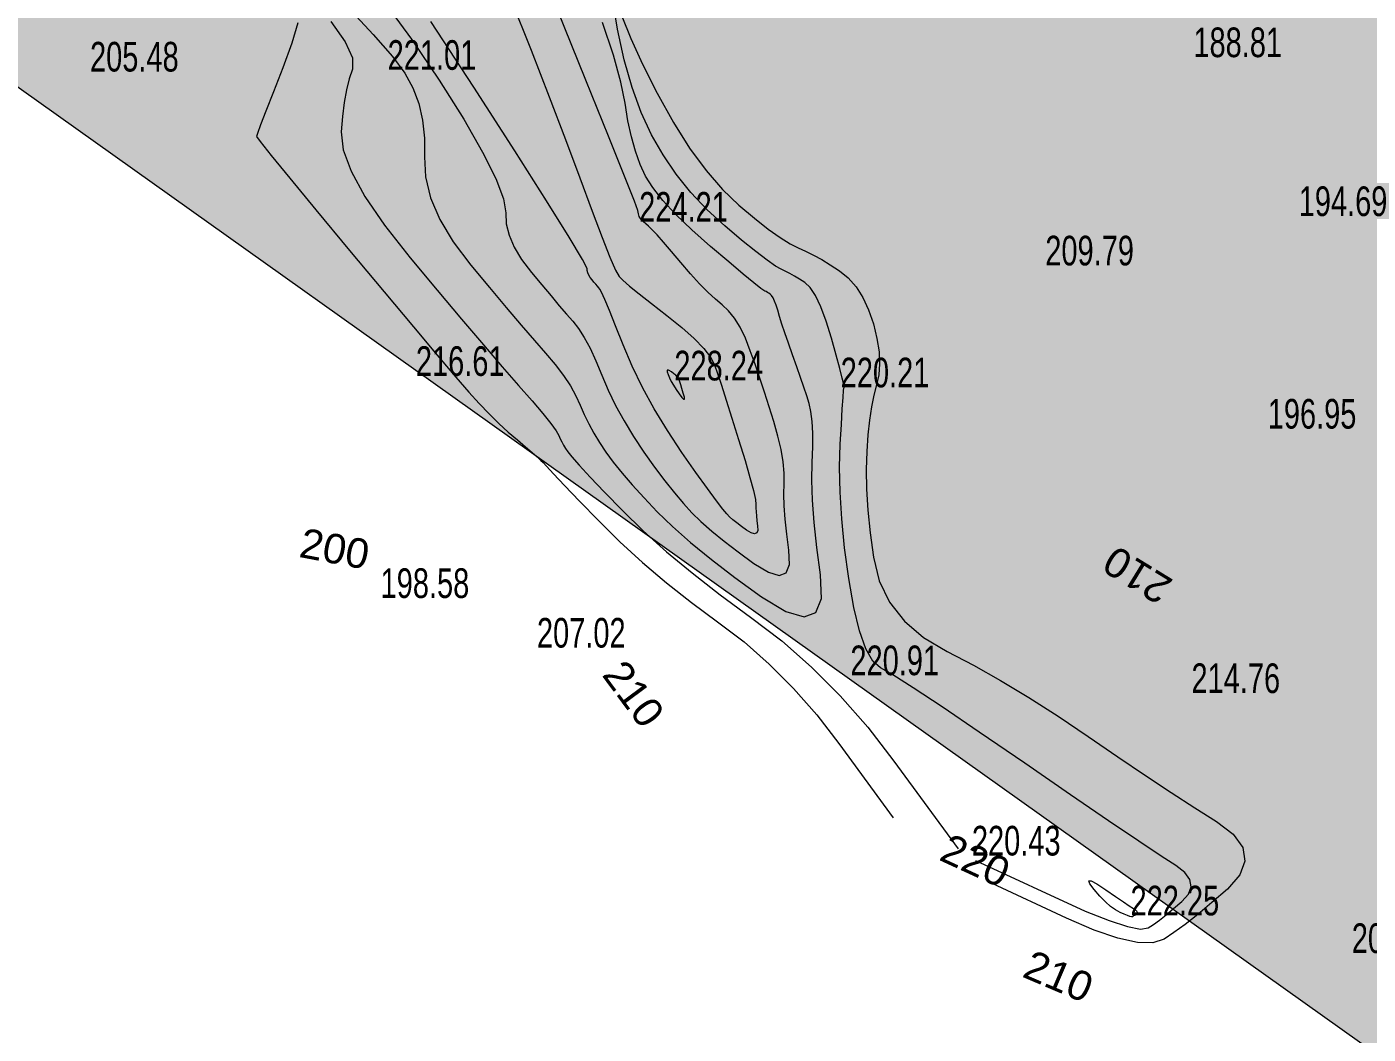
# Model space of a CAD drawing. Header units: metres. Extents: x 431006 to 434411, y 2469261 to 2473208.
# Drawn here: x 431824.7 to 432005.7, y 2470095.3 to 2470231.2 of the extents above; entities that cross this region are included whole.
import ezdxf
from ezdxf.enums import TextEntityAlignment as Align

# ---------------------------------------------------------------- set-up
doc = ezdxf.new("R2010")
doc.units = ezdxf.units.M
doc.header["$MEASUREMENT"] = 0
for name, color, linetype, lineweight in [('CAO DO', 8, 'Continuous', 18), ('MH_DongMuc', 8, 'Continuous', 18), ('MH_DongMuc_Con', 8, 'Continuous', 18), ('ranh gioi thuc vat-ks', 8, 'RAO_T_VAT', 18), ('thuc vat-ks', 8, 'Continuous', 18)]:
    doc.layers.add(name, color=color, linetype=linetype, lineweight=lineweight)
doc.styles.get("Standard").update_dxf_attribs({"font": 'arial.ttf'})
doc.linetypes.add('RAO_T_VAT', pattern='A,0,[133,ltypeshp.shx,S=0.34,R=0,X=-0.17,Y=0],-2,[133,ltypeshp.shx,S=0.08,R=0,X=0,Y=0],-1.5,[133,ltypeshp.shx,S=0.08,R=0,X=0,Y=0],-1.5,[133,ltypeshp.shx,S=0.08,R=0,X=0,Y=0],-2', length=7)

msp = doc.modelspace()

# ---------------------------------------------------------------- hatches: boundary and pattern name
at = {"layer": 'thuc vat-ks'}
h = msp.add_hatch(dxfattribs=at)
h.set_pattern_fill('217B', color=8, scale=20, style=0, pattern_type=2)
h.set_pattern_definition([(0, (14.8, 7.6), (0, 20), [0, -20]), (0, (14.76, 7.848), (0, 20), [0, -20]), (0, (14.648, 8.07), (0, 20), [0, -20]), (0, (14.47, 8.248), (0, 20), [0, -20]), (0, (14.248, 8.36), (0, 20), [0, -20]), (0, (14, 8.4), (0, 20), [0, -20]), (0, (13.752, 8.36), (0, 20), [0, -20]), (0, (13.53, 8.248), (0, 20), [0, -20]), (0, (13.352, 8.07), (0, 20), [0, -20]), (0, (13.24, 7.848), (0, 20), [0, -20]), (0, (13.2, 7.6), (0, 20), [0, -20]), (0, (13.24, 7.352), (0, 20), [0, -20]), (0, (13.352, 7.13), (0, 20), [0, -20]), (0, (13.53, 6.952), (0, 20), [0, -20]), (0, (13.752, 6.84), (0, 20), [0, -20]), (0, (14, 6.8), (0, 20), [0, -20]), (0, (14.248, 6.84), (0, 20), [0, -20]), (0, (14.47, 6.952), (0, 20), [0, -20]), (0, (14.648, 7.13), (0, 20), [0, -20]), (0, (14.76, 7.352), (0, 20), [0, -20]), (0, (6.76, 15.352), (0, 20), [0, -20]), (0, (6.648, 15.13), (0, 20), [0, -20]), (0, (6.47, 14.952), (0, 20), [0, -20]), (0, (6.248, 14.84), (0, 20), [0, -20]), (0, (6, 14.8), (0, 20), [0, -20]), (0, (5.752, 14.84), (0, 20), [0, -20]), (0, (5.53, 14.952), (0, 20), [0, -20]), (0, (5.352, 15.13), (0, 20), [0, -20]), (0, (5.24, 15.352), (0, 20), [0, -20]), (0, (5.2, 15.6), (0, 20), [0, -20]), (0, (5.24, 15.848), (0, 20), [0, -20]), (0, (5.352, 16.07), (0, 20), [0, -20]), (0, (5.53, 16.248), (0, 20), [0, -20]), (0, (5.752, 16.36), (0, 20), [0, -20]), (0, (6, 16.4), (0, 20), [0, -20]), (0, (6.248, 16.36), (0, 20), [0, -20]), (0, (6.47, 16.248), (0, 20), [0, -20]), (0, (6.648, 16.07), (0, 20), [0, -20]), (0, (6.76, 15.848), (0, 20), [0, -20]), (0, (6.8, 15.6), (0, 20), [0, -20]), (0, (14, 4), (0, 20), [1.086, -18.914]), (0, (6, 12), (0, 20), [1.086, -18.914]), (90, (14, 4), (-20, 1e-15), [2.8, -17.2]), (90, (6, 12), (-20, 1e-15), [2.8, -17.2])])
h.paths.add_polyline_path([(432180.37, 2469969.08), (432429.02, 2469783.26), (432507.91, 2469731.41), (432528.24, 2469733.83), (432561.32, 2469754.44), (432634.45, 2469865.28), (432626.68, 2469886.61), (432562.6, 2469916.67), (432524.68, 2469951), (432448.67, 2469998.66), (432422.73, 2470028.05), (432390.35, 2470047.11), (432340.88, 2470081.61), (432300.67, 2470135.95), (432281.32, 2470179.79), (432245.98, 2470231.97), (432226.01, 2470235.7), (432198.53, 2470248.97), (432169.01, 2470281.63), (432135.72, 2470306.95), (432118.88, 2470332.48), (432111.38, 2470356.64), (432122.51, 2470374.06), (432141.75, 2470385.47), (432184.43, 2470371.88), (432214.97, 2470334.67), (432223.22, 2470335.2), (432255.46, 2470343.98), (432289.82, 2470344.51), (432358.98, 2470361.66), (432400, 2470358.21), (432466.08, 2470360.85), (432480.43, 2470365.76), (432484.96, 2470377.07), (432474.39, 2470394.04), (432458.53, 2470408.75), (432465.15, 2470430.58), (432487.2, 2470448.37), (432513.5, 2470448.79), (432530.47, 2470450.49), (432549.56, 2470459.81), (432561.86, 2470474.21), (432559.74, 2470484.38), (432508.41, 2470502.6), (432469.79, 2470511.59), (432437.55, 2470512.86), (432411.67, 2470528.11), (432386.16, 2470541.75), (432337.39, 2470576.91), (432323.39, 2470575.22), (432311.09, 2470546.41), (432288.89, 2470537.59), (432213.66, 2470523.31), (432153.15, 2470530.87), (432102.61, 2470541.48), (432026.55, 2470585.55), (431977.33, 2470634.42), (431946.37, 2470644.7), (431929.46, 2470656.95), (431904.93, 2470681.45), (431839.26, 2470741.82), (431812.41, 2470756.38), (431793.18, 2470759.36), (431774.95, 2470753.07), (431760.09, 2470497.2), (431748.02, 2470295.86), (431757.52, 2470270.11)])

# ---------------------------------------------------------------- linework, layer by layer
at = {"layer": 'MH_DongMuc', "color": 8, "lineweight": 0, "elevation": 220}
for points in [[(431952.72, 2470118.71), (431967.52, 2470111.88), (431970.75, 2470110.59), (431973.24, 2470109.78), (431975, 2470109.45), (431976.03, 2470109.61), (431976.73, 2470110.07), (431977.54, 2470110.66), (431978.44, 2470111.37), (431979.45, 2470112.21), (431980.55, 2470113.17), (431981.44, 2470114.18), (431981.81, 2470115.17), (431981.65, 2470116.14), (431980.97, 2470117.09), (431979.76, 2470118.01), (431977.78, 2470119.29), (431974.74, 2470121.32), (431970.66, 2470124.08), (431965.53, 2470127.58), (431959.36, 2470131.83), (431953.23, 2470136.03), (431948.21, 2470139.42), (431944.32, 2470142), (431941.56, 2470143.76), (431939.91, 2470144.7), (431938.87, 2470145.62), (431937.92, 2470147.28), (431937.07, 2470149.69), (431936.3, 2470152.85), (431935.62, 2470156.76), (431935.07, 2470160.91), (431934.68, 2470164.79), (431934.45, 2470168.42), (431934.38, 2470171.78), (431934.47, 2470174.87), (431934.63, 2470177.55), (431934.76, 2470179.66), (431934.86, 2470181.2), (431934.94, 2470182.17), (431934.99, 2470182.58), (431934.95, 2470182.93), (431934.76, 2470183.77), (431934.43, 2470185.1), (431933.94, 2470186.9), (431933.3, 2470189.18), (431932.58, 2470191.5), (431931.86, 2470193.42), (431931.14, 2470194.92), (431930.42, 2470196.02), (431929.7, 2470196.71), (431928.99, 2470197.16), (431928.32, 2470197.57), (431927.68, 2470197.93), (431927.07, 2470198.23), (431926.49, 2470198.48), (431925.74, 2470198.9), (431924.61, 2470199.69), (431923.09, 2470200.86), (431921.18, 2470202.41), (431918.89, 2470204.34), (431916.51, 2470206.52), (431914.33, 2470208.84), (431912.36, 2470211.3), (431910.58, 2470213.9), (431909.01, 2470216.64), (431907.62, 2470219.64), (431906.4, 2470223.01), (431905.34, 2470226.75), (431904.45, 2470230.87), (431903.72, 2470235.36)], [(431865.76, 2470231.89), (431867.7, 2470229.15), (431868.67, 2470227.01), (431868.67, 2470225.49), (431868.23, 2470224.17), (431867.86, 2470222.67), (431867.56, 2470220.97), (431867.33, 2470219.09), (431867.17, 2470217.02), (431867.44, 2470214.61), (431868.5, 2470211.7), (431870.36, 2470208.31), (431873.01, 2470204.42), (431876.45, 2470200.04), (431880.11, 2470195.65), (431883.4, 2470191.73), (431886.33, 2470188.28), (431888.88, 2470185.31), (431891.07, 2470182.81), (431892.9, 2470180.73), (431894.35, 2470179.01), (431895.44, 2470177.66), (431896.16, 2470176.68), (431896.51, 2470176.06), (431896.7, 2470175.62), (431896.91, 2470175.18), (431897.15, 2470174.74), (431897.43, 2470174.29), (431897.73, 2470173.84), (431898.27, 2470173.16), (431899.28, 2470172.03), (431900.76, 2470170.45), (431902.69, 2470168.42), (431905.09, 2470165.93), (431907.89, 2470163.18), (431911.02, 2470160.37), (431914.48, 2470157.5), (431918.26, 2470154.55), (431922.38, 2470151.55), (431926.58, 2470148.34), (431930.62, 2470144.8), (431934.49, 2470140.91), (431938.19, 2470136.68), (431941.73, 2470132.12), (431950.37, 2470120.28)]]:
    msp.add_lwpolyline(points, dxfattribs=at)
at = {"layer": 'MH_DongMuc_Con', "color": 8, "lineweight": 0}
for points, elevation in [([(431868, 2470233.89), (431871.48, 2470230.17), (431874.06, 2470227.18), (431875.73, 2470224.93), (431876.81, 2470222.97), (431877.61, 2470220.86), (431878.14, 2470218.6), (431878.4, 2470216.19), (431878.38, 2470213.63), (431878.51, 2470210.93), (431879.2, 2470208.13), (431880.45, 2470205.21), (431882.26, 2470202.18), (431884.63, 2470199.04), (431887.16, 2470196.01), (431889.43, 2470193.3), (431891.45, 2470190.92), (431893.22, 2470188.87), (431894.73, 2470187.14), (431896.03, 2470185.61), (431897.14, 2470184.14), (431898.08, 2470182.74), (431898.83, 2470181.41), (431899.41, 2470180.13), (431899.93, 2470178.89), (431900.54, 2470177.64), (431901.23, 2470176.37), (431902, 2470175.1), (431902.86, 2470173.82), (431903.85, 2470172.47), (431905.04, 2470170.99), (431906.43, 2470169.38), (431908.01, 2470167.64), (431909.78, 2470165.77), (431911.84, 2470163.77), (431914.28, 2470161.62), (431917.09, 2470159.33), (431920.28, 2470156.89), (431923.84, 2470154.3), (431927.16, 2470152.29), (431929.61, 2470151.58), (431931.2, 2470152.17), (431931.93, 2470154.07), (431931.8, 2470157.26), (431931.3, 2470160.94), (431930.94, 2470164.3), (431930.72, 2470167.33), (431930.64, 2470170.04), (431930.7, 2470172.42), (431930.79, 2470174.51), (431930.78, 2470176.35), (431930.7, 2470177.94), (431930.53, 2470179.28), (431930.27, 2470180.36), (431929.95, 2470181.39), (431929.56, 2470182.56), (431929.12, 2470183.87), (431928.61, 2470185.33), (431928.05, 2470186.92), (431927.49, 2470188.5), (431927.01, 2470189.89), (431926.61, 2470191.09), (431926.28, 2470192.11), (431926.04, 2470192.95), (431925.83, 2470193.63), (431925.62, 2470194.19), (431925.42, 2470194.63), (431925.22, 2470194.94), (431925.03, 2470195.13), (431924.84, 2470195.25), (431924.66, 2470195.36), (431924.49, 2470195.46), (431924.32, 2470195.54), (431924.17, 2470195.61), (431923.76, 2470195.89), (431922.84, 2470196.63), (431921.4, 2470197.83), (431919.45, 2470199.47), (431916.97, 2470201.57), (431914.44, 2470203.81), (431912.3, 2470205.88), (431910.55, 2470207.77), (431909.19, 2470209.5), (431908.22, 2470211.06), (431907.49, 2470212.63), (431906.85, 2470214.4), (431906.3, 2470216.36), (431905.83, 2470218.52), (431905.45, 2470220.88), (431904.88, 2470223.73), (431903.87, 2470227.36), (431902.4, 2470231.77)], 222), ([(431872.78, 2470234.78), (431876.65, 2470229.54), (431880.39, 2470223.99), (431883.68, 2470218.72), (431886.23, 2470214.29), (431888.02, 2470210.72), (431889.07, 2470207.99), (431889.36, 2470206.11), (431889.43, 2470204.62), (431889.81, 2470203.07), (431890.5, 2470201.46), (431891.5, 2470199.78), (431892.81, 2470198.05), (431894.21, 2470196.37), (431895.46, 2470194.88), (431896.58, 2470193.56), (431897.55, 2470192.43), (431898.39, 2470191.47), (431899.16, 2470190.49), (431899.93, 2470189.28), (431900.72, 2470187.82), (431901.51, 2470186.13), (431902.3, 2470184.21), (431903.17, 2470182.15), (431904.17, 2470180.09), (431905.31, 2470178.01), (431906.58, 2470175.91), (431907.99, 2470173.79), (431909.43, 2470171.77), (431910.8, 2470169.94), (431912.1, 2470168.31), (431913.32, 2470166.87), (431914.47, 2470165.62), (431915.69, 2470164.43), (431917.14, 2470163.15), (431918.81, 2470161.79), (431920.71, 2470160.34), (431922.83, 2470158.8), (431924.8, 2470157.6), (431926.26, 2470157.18), (431927.2, 2470157.54), (431927.64, 2470158.66), (431927.56, 2470160.56), (431927.26, 2470162.75), (431927.05, 2470164.74), (431926.92, 2470166.54), (431926.87, 2470168.15), (431926.91, 2470169.57), (431926.91, 2470170.96), (431926.78, 2470172.49), (431926.5, 2470174.16), (431926.08, 2470175.97), (431925.52, 2470177.93), (431924.89, 2470179.93), (431924.26, 2470181.89), (431923.62, 2470183.8), (431922.98, 2470185.67), (431922.34, 2470187.49), (431921.68, 2470189.18), (431920.97, 2470190.65), (431920.21, 2470191.88), (431919.41, 2470192.89), (431918.56, 2470193.67), (431917.64, 2470194.43), (431916.62, 2470195.38), (431915.51, 2470196.53), (431914.29, 2470197.86), (431912.98, 2470199.39), (431911.72, 2470200.89), (431910.65, 2470202.13), (431909.77, 2470203.11), (431909.08, 2470203.83), (431908.59, 2470204.3), (431908.23, 2470204.61), (431907.94, 2470204.89), (431907.7, 2470205.12), (431907.54, 2470205.32), (431907.43, 2470205.48), (431907.36, 2470205.62), (431907.3, 2470205.79), (431907.25, 2470205.97), (431907.21, 2470206.17), (431907.17, 2470206.39), (431906.71, 2470207.67), (431905.39, 2470211.02), (431903.21, 2470216.46), (431900.17, 2470223.98), (431896.27, 2470233.59)], 224), ([(431890.05, 2470234.92), (431892.78, 2470228.06), (431895.23, 2470221.76), (431897.43, 2470216.01), (431899.35, 2470210.81), (431900.99, 2470206.34), (431902.35, 2470202.77), (431903.41, 2470200.12), (431904.17, 2470198.36), (431904.65, 2470197.52), (431905.17, 2470197), (431906.07, 2470196.21), (431907.35, 2470195.16), (431909.02, 2470193.84), (431911.07, 2470192.26), (431913.12, 2470190.63), (431914.79, 2470189.14), (431916.08, 2470187.81), (431916.99, 2470186.63), (431917.52, 2470185.6), (431917.92, 2470184.43), (431918.45, 2470182.84), (431919.1, 2470180.82), (431919.87, 2470178.37), (431920.77, 2470175.49), (431921.63, 2470172.67), (431922.3, 2470170.38), (431922.77, 2470168.63), (431923.04, 2470167.41), (431923.11, 2470166.72), (431923.1, 2470166.27), (431923.12, 2470165.76), (431923.16, 2470165.19), (431923.22, 2470164.55), (431923.32, 2470163.86), (431923.34, 2470163.25), (431923.21, 2470162.9), (431922.91, 2470162.78), (431922.44, 2470162.92), (431921.81, 2470163.3), (431921.14, 2470163.79), (431920.54, 2470164.25), (431920.01, 2470164.68), (431919.55, 2470165.09), (431919.16, 2470165.47), (431918.63, 2470166.09), (431917.77, 2470167.23), (431916.56, 2470168.89), (431915.01, 2470171.07), (431913.12, 2470173.77), (431911.16, 2470176.72), (431909.38, 2470179.64), (431907.8, 2470182.54), (431906.4, 2470185.42), (431905.19, 2470188.28), (431904.18, 2470190.86), (431903.36, 2470192.9), (431902.73, 2470194.41), (431902.29, 2470195.38), (431902.05, 2470195.81), (431901.89, 2470195.99), (431901.71, 2470196.2), (431901.49, 2470196.45), (431901.25, 2470196.74), (431900.99, 2470197.06), (431900.74, 2470197.39), (431900.55, 2470197.7), (431900.42, 2470198.01), (431900.35, 2470198.3), (431900.33, 2470198.59), (431899.73, 2470199.79), (431897.91, 2470202.83), (431894.85, 2470207.73), (431890.56, 2470214.47), (431885.04, 2470223.05), (431879.24, 2470231.89)], 226), ([(431905.01, 2470232.64), (431906.23, 2470229.62), (431907.82, 2470226.14), (431909.8, 2470222.22), (431911.98, 2470218.3), (431914.16, 2470214.83), (431916.37, 2470211.81), (431918.58, 2470209.23), (431920.81, 2470207.11), (431922.92, 2470205.36), (431924.77, 2470203.9), (431926.38, 2470202.76), (431927.72, 2470201.91), (431928.82, 2470201.36), (431929.81, 2470200.92), (431930.87, 2470200.4), (431931.98, 2470199.78), (431933.14, 2470199.07), (431934.37, 2470198.28), (431935.56, 2470197.32), (431936.61, 2470196.13), (431937.53, 2470194.69), (431938.3, 2470193.02), (431938.95, 2470191.11), (431939.42, 2470189.15), (431939.71, 2470187.35), (431939.79, 2470185.71), (431939.69, 2470184.22), (431939.38, 2470182.88), (431939.01, 2470181.51), (431938.69, 2470179.93), (431938.42, 2470178.13), (431938.21, 2470176.12), (431938.05, 2470173.89), (431937.98, 2470171.46), (431938.03, 2470168.81), (431938.21, 2470165.96), (431938.52, 2470162.9), (431938.95, 2470159.63), (431939.75, 2470156.43), (431941.14, 2470153.55), (431943.13, 2470151), (431945.71, 2470148.78), (431948.89, 2470146.89), (431952.44, 2470145.05), (431956.11, 2470142.99), (431959.93, 2470140.7), (431963.87, 2470138.18), (431967.94, 2470135.44), (431971.95, 2470132.7), (431975.68, 2470130.19), (431979.14, 2470127.9), (431982.32, 2470125.83), (431985.23, 2470123.99), (431987.5, 2470122.25), (431988.79, 2470120.46), (431989.08, 2470118.63), (431988.39, 2470116.76), (431986.71, 2470114.84), (431984.62, 2470113.02), (431982.73, 2470111.44), (431981.02, 2470110.09), (431979.49, 2470108.98), (431978.16, 2470108.11), (431976.64, 2470107.62), (431974.56, 2470107.65), (431971.93, 2470108.21), (431968.75, 2470109.3), (431965.01, 2470110.91), (431954.97, 2470115.59)], 218), ([(431861.3, 2470231.75), (431860.49, 2470229.01), (431859.28, 2470225.68), (431858, 2470222.4), (431857, 2470219.82), (431856.29, 2470217.96), (431855.86, 2470216.82), (431855.72, 2470216.38), (431856.21, 2470215.7), (431857.72, 2470213.82), (431860.23, 2470210.75), (431863.75, 2470206.49), (431868.28, 2470201.03), (431872.94, 2470195.42), (431876.89, 2470190.7), (431880.11, 2470186.88), (431882.6, 2470183.94), (431884.38, 2470181.91), (431885.77, 2470180.37), (431887.12, 2470178.96), (431888.42, 2470177.67), (431889.69, 2470176.5), (431890.92, 2470175.45), (431892.02, 2470174.53), (431892.92, 2470173.77), (431893.61, 2470173.16), (431894.1, 2470172.7), (431894.39, 2470172.39), (431894.83, 2470171.9), (431895.8, 2470170.87), (431897.29, 2470169.3), (431899.32, 2470167.21), (431901.86, 2470164.58), (431904.75, 2470161.72), (431907.8, 2470158.92), (431911.02, 2470156.19), (431914.4, 2470153.52), (431917.94, 2470150.92), (431921.5, 2470148.2), (431924.91, 2470145.2), (431928.18, 2470141.91), (431931.32, 2470138.34), (431934.31, 2470134.48), (431941.62, 2470124.46)], 218), ([(431911.42, 2470184.84), (431911.22, 2470184.9), (431911.13, 2470184.83), (431911.14, 2470184.62), (431911.25, 2470184.27), (431911.44, 2470183.83), (431911.68, 2470183.35), (431911.98, 2470182.83), (431912.33, 2470182.27), (431912.74, 2470181.67), (431913.11, 2470181.17), (431913.35, 2470180.94), (431913.46, 2470180.96), (431913.45, 2470181.24), (431913.3, 2470181.78), (431913.11, 2470182.39), (431912.96, 2470182.89), (431912.83, 2470183.27), (431912.75, 2470183.55), (431912.69, 2470183.71), (431912.62, 2470183.83), (431912.49, 2470183.98), (431912.3, 2470184.17), (431912.04, 2470184.39), (431911.72, 2470184.64), (431911.42, 2470184.84)], 228), ([(431974.44, 2470111.93), (431974.51, 2470111.82), (431974.53, 2470111.72), (431974.49, 2470111.61), (431974.39, 2470111.5), (431974.27, 2470111.4), (431974.16, 2470111.3), (431974.06, 2470111.23), (431973.97, 2470111.16), (431973.9, 2470111.11), (431973.77, 2470111.1), (431973.54, 2470111.15), (431973.21, 2470111.27), (431972.77, 2470111.45), (431972.23, 2470111.69), (431971.62, 2470112.04), (431970.96, 2470112.52), (431970.26, 2470113.15), (431969.52, 2470113.91), (431968.74, 2470114.8), (431968.16, 2470115.58), (431968.02, 2470115.96), (431968.34, 2470115.95), (431969.1, 2470115.54), (431970.31, 2470114.75), (431971.62, 2470113.85), (431972.68, 2470113.13), (431973.47, 2470112.58), (431974.02, 2470112.22), (431974.3, 2470112.03), (431974.44, 2470111.93)], 222)]:
    msp.add_lwpolyline(points, dxfattribs=dict(at, elevation=elevation))
at = {"layer": 'ranh gioi thuc vat-ks', "color": 8, "lineweight": 0, "ltscale": 3}
msp.add_lwpolyline([(432213.66, 2470523.31), (432153.15, 2470530.87), (432102.61, 2470541.48), (432026.55, 2470585.55), (431977.33, 2470634.42), (431946.37, 2470644.7), (431929.46, 2470656.95), (431904.93, 2470681.45), (431839.26, 2470741.82), (431812.41, 2470756.38), (431793.18, 2470759.36), (431774.95, 2470753.07), (431760.09, 2470497.2), (431748.02, 2470295.86), (431757.52, 2470270.11), (432180.37, 2469969.08)], dxfattribs=at)

# ---------------------------------------------------------------- texts
at = {"layer": 'CAO DO', "color": 8, "lineweight": 0, "width": 0.7}
for s, p in [('188.81', (431982.12, 2470227.1, 188.81)), ('205.48', (431833.27, 2470225.16, 205.48)), ('221.01', (431873.42, 2470225.39, 221.01)), ('224.21', (431907.35, 2470204.9, 224.21)), ('194.69', (431996.33, 2470205.66, 194.69)), ('209.79', (431962.14, 2470199, 209.79)), ('216.61', (431877.23, 2470184.09, 216.61)), ('228.24', (431912.1, 2470183.48, 228.24)), ('220.21', (431934.54, 2470182.55, 220.21)), ('196.95', (431992.15, 2470176.98, 196.95)), ('198.58', (431872.47, 2470154.13, 198.58)), ('207.02', (431893.56, 2470147.43, 207.02)), ('220.91', (431935.85, 2470143.71, 220.91)), ('214.76', (431981.86, 2470141.3, 214.76)), ('220.43', (431952.24, 2470119.38, 220.43)), ('222.25', (431973.64, 2470111.3, 222.25)), ('205.63', (432003.49, 2470106.22, 205.63))]:
    msp.add_text(s, height=4, dxfattribs=at).set_placement(p)
at = {"layer": 'MH_DongMuc', "color": 8, "lineweight": 0}
for s, rotation, p in [('200', 349.2006, (431866.28, 2470160.78, 200)), ('210', 148.4921, (431974.55, 2470157.21, 210)), ('210', 306.5811, (431906.62, 2470141.19, 210)), ('220', 335.2353, (431952.72, 2470118.71, 220)), ('210', 336.8991, (431963.94, 2470103.09, 210))]:
    msp.add_text(s, height=4, rotation=rotation, dxfattribs=at).set_placement(p, align=Align.MIDDLE)

doc.saveas('drawing.dxf')
